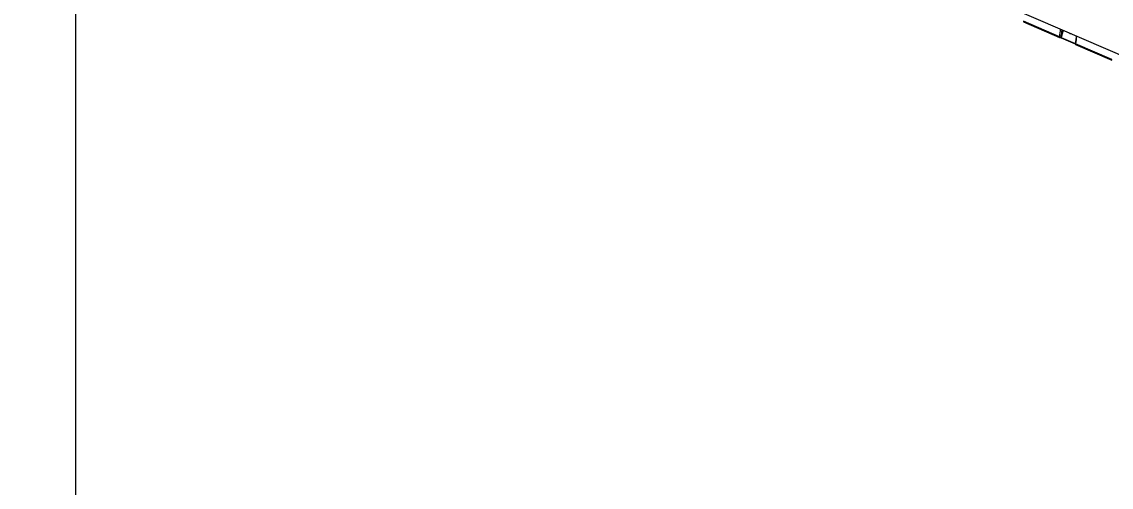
# Model space of a CAD drawing. Header units: millimetres. Extents: x -10881 to 8954, y -8695 to 5624.
# Drawn here: x -7255 to -5188, y 1704 to 2586 of the extents above; entities that cross this region are included whole.
import ezdxf

# ---------------------------------------------------------------- set-up
doc = ezdxf.new("R2010")
doc.units = ezdxf.units.MM
for name, color, linetype in [('DIKOM_ОБЪЕКТ', 7, 'Continuous'), ('DIKOM_РАЗМЕР_ЗОНА', 7, 'Continuous'), ('DIKOM_РАЗМЕР_ОБЪЕКТА', 7, 'Continuous')]:
    doc.layers.add(name, color=color, linetype=linetype)
doc.styles.add('style1', font='arial.ttf', dxfattribs={"width": 0.8})
doc.dimstyles.new('1-50', dxfattribs={"dimtxt": 300, "dimasz": 200, "dimexe": 100, "dimexo": 0, "dimgap": 100, "dimtad": 1, "dimtxsty": 'style1', "dimcen": 200, "dimclrd": 7, "dimclre": 7, "dimclrt": 7, "dimadec": 1, "dimazin": 2, "dimtfac": 1, "dimtmove": 0, "dimatfit": 2, "dimfxl": 0, "dimlwd": 25, "dimlwe": 18, "dimarcsym": 0})

# ---------------------------------------------------------------- blocks, each defined once
blk = doc.blocks.new('*D9')
at = {"layer": 'Defpoints', "color": 0, "transparency": 16777216}
for p in [(-9534, 4149), (-6877.1, 4149), (-2715.7, -5051.1)]:
    blk.add_point(p, dxfattribs=at)
at = {"layer": 'DIKOM_РАЗМЕР_ОБЪЕКТА', "color": 7, "lineweight": 18, "transparency": 16777216}
for p, q in [((-6877.1, 4149), (-9634, 4149)), ((-2715.7, -5051.1), (-9634, -5051.1))]:
    blk.add_line(p, q, dxfattribs=at)
at = {"layer": 'DIKOM_РАЗМЕР_ОБЪЕКТА', "color": 7, "lineweight": 25, "transparency": 16777216}
blk.add_line((-9534, -4851.1), (-9534, 3949), dxfattribs=at)
at = {"layer": 'DIKOM_РАЗМЕР_ОБЪЕКТА', "color": 7, "transparency": 16777216}
for points in [[(-9567.3, 3949), (-9500.7, 3949), (-9534, 4149)], [(-9567.3, -4851.1), (-9500.7, -4851.1), (-9534, -5051.1)]]:
    blk.add_solid(points, dxfattribs=at)
at = {"layer": 'DIKOM_РАЗМЕР_ОБЪЕКТА', "color": 7, "transparency": 16777216, "insert": (-9787.2, -451.1), "char_height": 300, "attachment_point": 5, "rotation": 90, "style": 'style1'}
blk.add_mtext('9200', dxfattribs=at)
blk = doc.blocks.new('*D10')
at = {"layer": 'Defpoints', "color": 0, "transparency": 16777216}
for p in [(-7152.7, 2730.8), (7385.2, 911.3), (7385.2, -7693.8)]:
    blk.add_point(p, dxfattribs=at)
at = {"layer": 'DIKOM_РАЗМЕР_ОБЪЕКТА', "color": 7, "lineweight": 18, "transparency": 16777216}
for p, q in [((-7152.7, 2730.8), (-7152.7, -7793.8)), ((7385.2, 911.3), (7385.2, -7793.8))]:
    blk.add_line(p, q, dxfattribs=at)
at = {"layer": 'DIKOM_РАЗМЕР_ОБЪЕКТА', "color": 7, "lineweight": 25, "transparency": 16777216}
blk.add_line((-6952.7, -7693.8), (7185.2, -7693.8), dxfattribs=at)
at = {"layer": 'DIKOM_РАЗМЕР_ОБЪЕКТА', "color": 7, "transparency": 16777216}
for points in [[(-6952.7, -7660.4), (-6952.7, -7727.1), (-7152.7, -7693.8)], [(7185.2, -7660.4), (7185.2, -7727.1), (7385.2, -7693.8)]]:
    blk.add_solid(points, dxfattribs=at)
at = {"layer": 'DIKOM_РАЗМЕР_ОБЪЕКТА', "color": 7, "transparency": 16777216, "insert": (116.2, -7440.6), "char_height": 300, "attachment_point": 5, "style": 'style1'}
blk.add_mtext('14500', dxfattribs=at)
blk = doc.blocks.new('*D11')
at = {"layer": 'Defpoints', "color": 0, "transparency": 16777216}
for p in [(-7028.4, 5624.1), (-10431.3, -7165.9), (-2784.8, -7165.9)]:
    blk.add_point(p, dxfattribs=at)
at = {"layer": 'DIKOM_РАЗМЕР_ЗОНА', "color": 7, "lineweight": 18, "transparency": 16777216}
for p, q in [((-7028.4, 5624.1), (-10531.3, 5624.1)), ((-2784.8, -7165.9), (-10531.3, -7165.9))]:
    blk.add_line(p, q, dxfattribs=at)
at = {"layer": 'DIKOM_РАЗМЕР_ЗОНА', "color": 7, "lineweight": 25, "transparency": 16777216}
blk.add_line((-10431.3, 5424.1), (-10431.3, -6965.9), dxfattribs=at)
at = {"layer": 'DIKOM_РАЗМЕР_ЗОНА', "color": 7, "transparency": 16777216}
for points in [[(-10464.6, 5424.1), (-10397.9, 5424.1), (-10431.3, 5624.1)], [(-10464.6, -6965.9), (-10397.9, -6965.9), (-10431.3, -7165.9)]]:
    blk.add_solid(points, dxfattribs=at)
at = {"layer": 'DIKOM_РАЗМЕР_ЗОНА', "color": 7, "transparency": 16777216, "insert": (-10684.4, -770.9), "char_height": 300, "attachment_point": 5, "rotation": 90, "style": 'style1'}
blk.add_mtext('12800', dxfattribs=at)
blk = doc.blocks.new('*D12')
at = {"layer": 'Defpoints', "color": 0, "transparency": 16777216}
for p in [(-9113.3, 3014), (8954.2, 2756.5), (8954.2, -8594.5)]:
    blk.add_point(p, dxfattribs=at)
at = {"layer": 'DIKOM_РАЗМЕР_ЗОНА', "color": 7, "lineweight": 18, "transparency": 16777216}
for p, q in [((-9113.3, 3014), (-9113.3, -8694.5)), ((8954.2, 2756.5), (8954.2, -8694.5))]:
    blk.add_line(p, q, dxfattribs=at)
at = {"layer": 'DIKOM_РАЗМЕР_ЗОНА', "color": 7, "lineweight": 25, "transparency": 16777216}
blk.add_line((-8913.3, -8594.5), (8754.2, -8594.5), dxfattribs=at)
at = {"layer": 'DIKOM_РАЗМЕР_ЗОНА', "color": 7, "transparency": 16777216}
for points in [[(-8913.3, -8561.2), (-8913.3, -8627.8), (-9113.3, -8594.5)], [(8754.2, -8561.2), (8754.2, -8627.8), (8954.2, -8594.5)]]:
    blk.add_solid(points, dxfattribs=at)
at = {"layer": 'DIKOM_РАЗМЕР_ЗОНА', "color": 7, "transparency": 16777216, "insert": (-79.6, -8341.3), "char_height": 300, "attachment_point": 5, "style": 'style1'}
blk.add_mtext('18000', dxfattribs=at)

msp = doc.modelspace()

# ---------------------------------------------------------------- linework, layer by layer
at = {"layer": 'DIKOM_ОБЪЕКТ', "color": 7, "linetype": 'Continuous', "lineweight": 15}
for p, q in [((-5422.682, 2632.046), (-5153.779, 2515.57)), ((-5355.016, 2586.664), (-5286.516, 2556.992)), ((-5354.896, 2585.917), (-5286.395, 2556.245)), ((-5286.367, 2557.598), (-5354.868, 2587.27)), ((-5283.681, 2557.224), (-5280.441, 2570.434)), ((-5279.813, 2570.162), (-5283.179, 2556.438)), ((-5286.516, 2556.992), (-5286.367, 2557.598)), ((-5283.838, 2556.582), (-5283.681, 2557.224)), ((-5283.179, 2556.438), (-5256.783, 2545.005)), ((-5283.059, 2555.691), (-5256.9, 2544.36)), ((-5256.737, 2545.188), (-5256.891, 2544.563)), ((-5255.831, 2544.371), (-5255.979, 2543.765)), ((-5255.979, 2543.765), (-5187.479, 2514.094)), ((-5255.859, 2543.018), (-5187.358, 2513.347)), ((-5187.33, 2514.7), (-5255.831, 2544.371))]:
    msp.add_line(p, q, dxfattribs=at)
at = {"layer": 'DIKOM_ОБЪЕКТ', "color": 7, "linetype": 'Continuous', "lineweight": 15, "flags": 128}
for points in [[(-5355.016, 2586.664), (-5355.049, 2586.492), (-5355.063, 2586.333), (-5355.055, 2586.193), (-5355.028, 2586.075), (-5354.981, 2585.986), (-5354.916, 2585.927), (-5354.896, 2585.917)], [(-5268.593, 2565.302), (-5267.77, 2564.423), (-5266.765, 2563.803)], [(-5266.765, 2563.803), (-5265.678, 2563.517), (-5264.623, 2563.582)], [(-5286.516, 2556.992), (-5286.549, 2556.821), (-5286.562, 2556.662), (-5286.555, 2556.521), (-5286.527, 2556.404), (-5286.48, 2556.314), (-5286.416, 2556.256), (-5286.391, 2556.243)], [(-5283.179, 2556.438), (-5283.212, 2556.266), (-5283.226, 2556.107), (-5283.218, 2555.966), (-5283.19, 2555.848), (-5283.143, 2555.759), (-5283.077, 2555.701), (-5283.059, 2555.691)], [(-5255.831, 2544.371), (-5256.133, 2544.517), (-5256.384, 2544.671), (-5256.573, 2544.826), (-5256.695, 2544.977), (-5256.743, 2545.117), (-5256.738, 2545.188)], [(-5255.979, 2543.765), (-5256.013, 2543.594), (-5256.026, 2543.435), (-5256.019, 2543.294), (-5255.991, 2543.177), (-5255.944, 2543.087), (-5255.879, 2543.029), (-5255.859, 2543.018)]]:
    msp.add_lwpolyline(points, dxfattribs=at)
at = {"layer": 'DIKOM_ОБЪЕКТ', "color": 7, "linetype": 'Continuous', "lineweight": 15}
for centre, radius, start, end in [((-5343.517, 2572.342), 59.021, 345.534325, 359.853193), ((-5346.937, 2573.235), 65.252, 345.795814, 358.027899), ((-5284.424, 2561.72), 4.557, 244.756887, 279.384732), ((-5284.642, 2556.762), 0.824, 287.252964, 347.360807), ((-5312.981, 2559.115), 59.021, 345.534325, 359.853193)]:
    msp.add_arc(centre, radius, start, end, dxfattribs=at)
for points, knots in [([(-5286.516, 2556.992), (-5286.389, 2556.941), (-5286.071, 2556.812), (-5285.484, 2556.648), (-5284.832, 2556.535), (-5284.24, 2556.503), (-5283.972, 2556.556), (-5283.838, 2556.582)], [0, 0, 0, 0, 0.140727309, 0.355449768, 0.570290806, 0.785157057, 1, 1, 1, 1]), ([(-5286.389, 2556.248), (-5286.226, 2556.181), (-5285.948, 2556.065), (-5285.646, 2556.013), (-5285.521, 2555.991)], [0, 0, 0, 0, 0.585446837, 1, 1, 1, 1]), ([(-5285.521, 2555.991), (-5285.435, 2555.973), (-5285.125, 2555.905), (-5284.756, 2555.877), (-5284.483, 2555.976), (-5284.405, 2556.004)], [0, 0, 0, 0, 0.21358198, 0.77462821, 1, 1, 1, 1]), ([(-5284.415, 2555.971), (-5284.415, 2555.971), (-5284.426, 2555.968), (-5284.387, 2555.976), (-5284.302, 2555.978), (-5284.124, 2555.97), (-5283.864, 2555.934), (-5283.54, 2555.862), (-5283.248, 2555.771), (-5283.111, 2555.711), (-5283.065, 2555.691)], [0, 0, 0, 0, 0.005843049, 0.09499257, 0.200569496, 0.336957273, 0.500662945, 0.691826552, 0.897718806, 1, 1, 1, 1]), ([(-5283.838, 2556.582), (-5283.806, 2556.584), (-5283.742, 2556.587), (-5283.596, 2556.567), (-5283.436, 2556.53), (-5283.29, 2556.484), (-5283.211, 2556.451), (-5283.179, 2556.438)], [0, 0, 0, 0, 0.215474074, 0.43064771, 0.645348482, 0.85958516, 1, 1, 1, 1]), ([(-5256.889, 2544.566), (-5256.89, 2544.565), (-5256.949, 2544.435), (-5256.927, 2544.156), (-5256.825, 2543.81), (-5256.633, 2543.525), (-5256.344, 2543.269), (-5256.078, 2543.109), (-5255.88, 2543.03), (-5255.856, 2543.02)], [0, 0, 0, 0, 0.00165848, 0.2010111, 0.36232363, 0.51912514, 0.69904883, 0.96284043, 1, 1, 1, 1]), ([(-5256.871, 2544.557), (-5256.881, 2544.543), (-5256.933, 2544.469), (-5256.808, 2544.28), (-5256.505, 2544.017), (-5256.154, 2543.849), (-5255.979, 2543.765)], [0, 0, 0, 0, 0.07200694, 0.3813642, 0.69066064, 1, 1, 1, 1]), ([(-5254.831, 2559.341), (-5254.83, 2559.258), (-5254.822, 2558.291), (-5254.917, 2556.322), (-5255.19, 2553.385), (-5255.645, 2550.308), (-5256.175, 2547.56), (-5256.584, 2545.834), (-5256.737, 2545.188)], [0, 0, 0, 0, 0.019859415, 0.232154816, 0.445003788, 0.658430694, 0.872346284, 1, 1, 1, 1])]:
    msp.add_open_spline(points, degree=3, knots=knots, dxfattribs=at)

# ---------------------------------------------------------------- dimensions: what is measured, and where the dimension line sits
at = {"layer": 'DIKOM_РАЗМЕР_ЗОНА'}
dim = msp.add_linear_dim(base=(-10431.262, -7165.906), p1=(-7028.448, 5624.134), p2=(-2784.833, -7165.906), angle=90, text='12800', dimstyle='1-50', dxfattribs=at)
dim.commit()
dim.dimension.update_dxf_attribs({"geometry": '*D11', "text_midpoint": (-10431.262, -770.886), "dimtype": 160})
dim = msp.add_linear_dim(base=(8954.2, -8594.513), p1=(-9113.319, 3014.045), p2=(8954.2, 2756.48), text='18000', dimstyle='1-50', dxfattribs=at)
dim.commit()
dim.dimension.update_dxf_attribs({"geometry": '*D12', "text_midpoint": (-79.559, -8594.513), "dimtype": 160})
at = {"layer": 'DIKOM_РАЗМЕР_ОБЪЕКТА'}
dim = msp.add_linear_dim(base=(-9533.989, 4149.001), p1=(-2715.652, -5051.147), p2=(-6877.054, 4149.001), angle=90, text='9200', dimstyle='1-50', dxfattribs=at)
dim.commit()
dim.dimension.update_dxf_attribs({"geometry": '*D9', "text_midpoint": (-9533.989, -451.073), "dimtype": 160})
dim = msp.add_linear_dim(base=(7385.217, -7693.766), p1=(-7152.73, 2730.795), p2=(7385.217, 911.281), text='14500', dimstyle='1-50', dxfattribs=at)
dim.commit()
dim.dimension.update_dxf_attribs({"geometry": '*D10', "text_midpoint": (116.244, -7693.766), "dimtype": 160})

doc.saveas('drawing.dxf')
